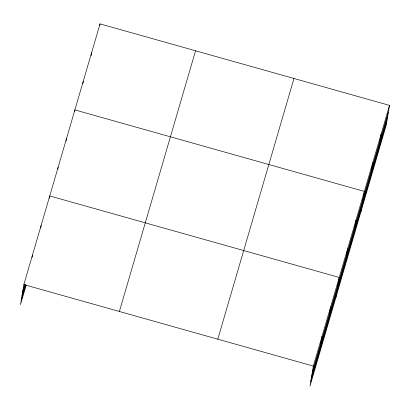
<?xml version="1.0" encoding="UTF-8"?>
<svg xmlns="http://www.w3.org/2000/svg" width="410" height="410" viewBox="0 0 410 410"><rect width="100%" height="100%" fill="white"/><g stroke="black" fill="none" stroke-linecap="round" stroke-linejoin="round"><path stroke-width="0.61" d="M389.5 105.385L313.332 366.084L309.981 386.117L386.148 125.419L389.5 105.385L100.019 23.883L23.852 284.581L20.5 304.615L26.137 285.319M32.072 257.495L32.487 255.035M40.708 227.95L41.118 225.49M49.338 198.404L49.748 195.944L339.229 277.447L335.877 297.481M57.82 169.115L58.128 167.265M66.097 141.05L66.507 138.59M74.579 111.761L74.886 109.911L364.362 191.419L361.01 211.452M82.851 83.696L83.266 81.236M91.128 55.637L91.645 52.562M99.712 25.727L100.019 23.883M320.83 343.308L321.963 336.538M329.461 313.763L330.593 306.993M346.476 255.543L347.608 248.767M354.85 226.863L355.988 220.093M371.609 169.509L372.741 162.739M379.988 140.835L381.121 134.065M22.719 291.351L24.836 284.115M21.986 295.728L25.159 284.873M21.233 300.238L25.815 284.56M119.382 311.477L195.549 50.778M217.802 339.188L293.97 78.489M312.2 372.854L388.367 112.161M311.467 377.231L387.634 116.537M310.708 381.741L386.881 121.042M23.852 284.581L313.332 366.084"/></g></svg>
